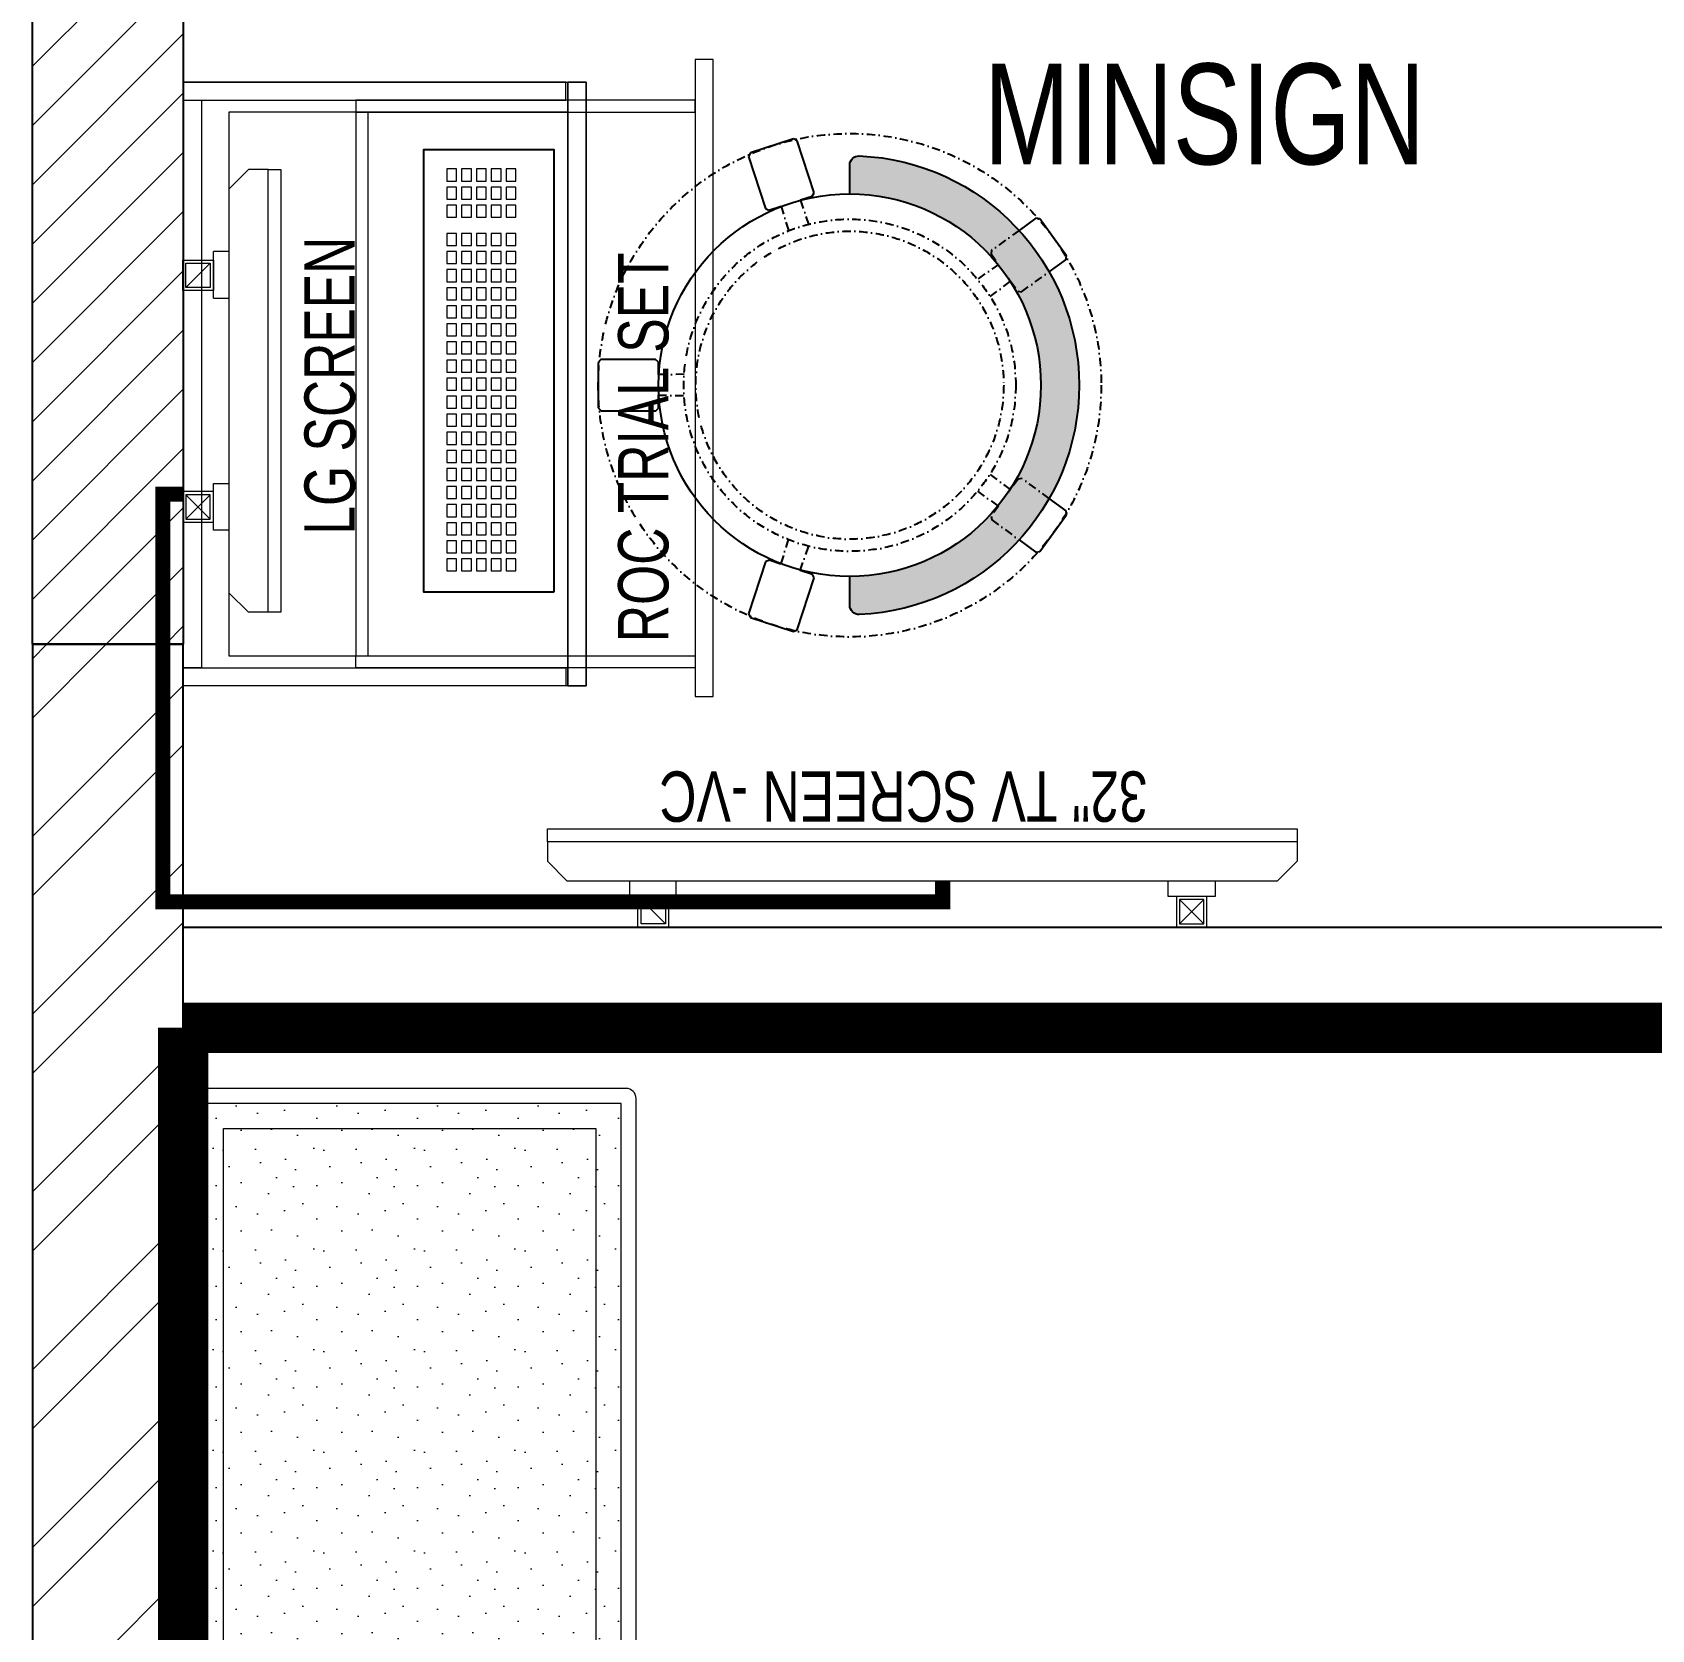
# Model space of a CAD drawing. Header units: feet. Extents: x 2547226 to 2555095, y -6061669 to -6045180.
# Drawn here: x 2547226 to 2548835, y -6049509 to -6047922 of the extents above; entities that cross this region are included whole.
import ezdxf

# ---------------------------------------------------------------- set-up
doc = ezdxf.new("R2010")
doc.units = ezdxf.units.FT
doc.header["$LTSCALE"] = 33
doc.header["$MEASUREMENT"] = 0
for name, pattern in [('ACAD_ISO03W100', [30, 12, -18]), ('DASHDOT2', [0.5, 0.25, -0.125, 0, -0.125]), ('HIDDEN', [9.524999999999995, 6.349999999999997, -3.174999999999998]), ('HIDDEN2', [4.7624999999999975, 3.174999999999998, -1.587499999999999])]:
    doc.linetypes.add(name, pattern=pattern)
doc.layers.add('A-WALL', color=1, linetype='Continuous')
for name, color, linetype, lineweight in [('Floor-Unit', 1, 'Continuous', 13), ('HATCH', 9, 'Continuous', 9), ('LENS-DIM', 252, 'Continuous', 5), ('LENS-FURNITURE', 13, 'Continuous', 9), ('LENS-HATCH', 251, 'Continuous', 5), ('LENS-PARTITION', 21, 'Continuous', 25), ('LENS-TEXT', 31, 'Continuous', 5), ('LENS_PARTITION', 21, 'Continuous', 25), ('LENS_TEXT', 31, 'Continuous', 5), ('LK-EQPMT', 3, 'Continuous', 18), ('LK-FF&E FLOOR', 1, 'Continuous', 9), ('LK-MIRROR', 133, 'Continuous', 13), ('LN-ELEVATION-1', 81, 'Continuous', 25), ('LN-ELEVATION-2', 103, 'Continuous', 20), ('LN-ELEVATION-5', 167, 'Continuous', 5), ('LN-HATCH', 251, 'Continuous', 0), ('PLANO-CARPET', 3, 'Continuous', 18), ('TV', 92, 'Continuous', 18), ('WALL', 7, 'Continuous', 30)]:
    doc.layers.add(name, color=color, linetype=linetype, lineweight=lineweight)
doc.styles.get("Standard").update_dxf_attribs({"font": 'GILC____.TTF'})

# ---------------------------------------------------------------- blocks, each defined once
blk = doc.blocks.new('2 seater bench')
at = {"layer": 'LENS-HATCH', "lineweight": 0}
h = blk.add_hatch(dxfattribs=at)
h.set_pattern_fill('STIP1', color=177, scale=100, angle=269.9999999999999, pattern_type=2)
h.set_pattern_definition([(270, (6617251.078707985, -170421.6063060569), (100, -1.516e-13), [0, -100]), (270, (6617235.078707984, -170433.6063060569), (100, -1.516e-13), [0, -100]), (270, (6617211.078707985, -170428.6063060569), (100, -1.516e-13), [0, -100]), (270, (6617188.078707985, -170463.6063060569), (100, -1.516e-13), [0, -100]), (270, (6617224.078707985, -170460.6063060569), (100, -1.516e-13), [0, -100]), (270, (6617248.078707985, -170487.6063060569), (100, -1.516e-13), [0, -100]), (270, (6617255.078707985, -170452.6063060569), (100, -1.516e-13), [0, -100]), (270, (6617214.078707985, -170494.6063060569), (100, -1.516e-13), [0, -100]), (270, (6617182.078707985, -170489.6063060569), (100, -1.516e-13), [0, -100]), (270, (6617167.078707985, -170415.6063060568), (100, -1.516e-13), [0, -100]), (270, (6617187.078707985, -170433.6063060569), (100, -1.516e-13), [0, -100]), (270, (6617168.078707984, -170447.6063060569), (100, -1.516e-13), [0, -100]), (270, (6617232.078707985, -170508.6063060569), (100, -1.516e-13), [0, -100]), (270, (6617207.078707984, -170476.6063060568), (100, -1.516e-13), [0, -100]), (270, (6617240.078707984, -170468.6063060569), (100, -1.516e-13), [0, -100]), (270, (6617231.078707984, -170485.6063060569), (100, -1.516e-13), [0, -100]), (270, (6617204.078707985, -170449.6063060568), (100, -1.516e-13), [0, -100]), (270, (6617258.078707984, -170477.6063060569), (100, -1.516e-13), [0, -100]), (270, (6617199.078707984, -170508.6063060569), (100, -1.516e-13), [0, -100]), (270, (6617169.078707985, -170505.6063060569), (100, -1.516e-13), [0, -100])])
h.paths.add_polyline_path([(585, 210), (0, 210), (0, -210), (585, -210)])
h.paths.add_polyline_path([(0, 245), (0, -210)])
h.paths.add_polyline_path([(-585, 210), (0, 210), (0, -210), (-585, -210)])
at = {"layer": 'LN-ELEVATION-2', "ltscale": 0.5}
for points in [[(-585, 210), (0, 210), (0, -210), (-585, -210)], [(585.0000000009313, 210), (0, 210), (0, -210), (585.0000000009313, -210)]]:
    blk.add_lwpolyline(points, close=True, dxfattribs=at)
at = {"layer": 'LN-ELEVATION-5', "ltscale": 0.5}
blk.add_lwpolyline([(590, 225), (-590, 225, 0.4142135623730951), (-600, 215), (-600, -215, 0.4142135623730951), (-590, -225), (590, -225, 0.4142135623730951), (600, -215), (600, 215, 0.4142135623730951)], format="xyb", close=True, dxfattribs=at)
blk.add_lwpolyline([(585, 210), (-585, 210), (-585, -210), (585, -210)], close=True, dxfattribs=at)
at = {"layer": 'LN-ELEVATION-5', "linetype": 'HIDDEN2', "ltscale": 11}
blk.add_lwpolyline([(-560, 185), (560.0000000009313, 185), (560.0000000009313, -185), (-560, -185)], close=True, dxfattribs=at)
blk = doc.blocks.new('A$C786b5c82')
at = {"layer": 'LN-HATCH'}
h = blk.add_hatch(dxfattribs=at)
h.set_pattern_fill('ANSI32', color=256, scale=333, angle=180)
h.set_pattern_definition([(225, (-6866470.763803284, 5280949.638979028), (88.29995930067012, -88.29995930067015), []), (225, (-6866529.630442719, 5280949.638979028), (88.29995930067012, -88.29995930067015), [])])
h.paths.add_polyline_path([(-5111.05770197697, 5066.68575985916), (-5261.057701976969, 5066.68575985916), (-5261.057701976969, -6897.042463134974), (-5111.057701976038, -6897.042463134974), (-5111.057701984421, -2477.321208780632)])
h.paths.add_polyline_path([(-5111.05770197697, 8267.173564737663), (-5261.057701976969, 8267.173564737663), (-5261.057701976969, 6362.121299929917), (-5111.05770197697, 6362.121299929917)])
h.paths.add_polyline_path([(-1466.057702006772, 8417.173564739525), (-5261.057701976969, 8417.173564739525), (-5261.057701976969, 8267.173564737663), (-5111.05770197697, 8267.173564737663), (-1466.05770197697, 8267.173564737663)])
h.paths.add_polyline_path([(197.6879426445812, 8417.173564739525), (-818.3399319220335, 8417.173564739525), (-818.3399319220335, 8267.173564739525), (197.6879426445812, 8267.173564739525)])
h.paths.add_polyline_path([(2356.747176098637, 8417.173564739525), (553.2976987324655, 8417.173564739525), (553.2976987417787, 8267.173564739525), (2356.747176093981, 8267.173564739525)])
h.paths.add_polyline_path([(1747.130451356992, 6870.135237213225), (324.691426968202, 6870.135237211361), (324.691426968202, 8140.170080419629), (197.6879426445812, 8140.170080419629), (197.6879426445812, 6743.131752893329), (1747.130451356992, 6743.131752893329)])
h.paths.add_polyline_path([(2608.349963551388, 8063.967989826576), (2458.349963551388, 8063.967989826576), (2458.349963551388, 6743.131752893329), (2458.349963551388, 5193.689244182781), (2608.349963551388, 5193.689244182781)])
h.paths.add_polyline_path([(2428.942298045382, 4914.281578676775), (2178.942298045382, 4914.281578676775), (2178.942298045382, 1612.190986342728), (2428.942298045382, 1612.190986342728)])
h.paths.add_polyline_path([(2428.942298045382, 1256.581230245531), (2178.942298045382, 1256.581230245531), (2178.942298045382, -1994.707968361676), (2428.942298045382, -1994.707968361676)])
h.paths.add_polyline_path([(2428.942298045382, -2350.317724458873), (2178.942298045382, -2350.317724458873), (2178.942298045382, -4280.770686130971), (2428.942298045382, -4280.770686130971)])
h.paths.add_polyline_path([(2428.942298045382, -4534.777654772624), (2178.942298045382, -4534.777654772624), (2178.942298045382, -6617.634797628969), (2428.942298045382, -6617.634797628969)])
h = blk.add_hatch(dxfattribs=at)
h.set_pattern_fill('ANSI31', color=256, scale=333, angle=180)
h.set_pattern_definition([(225, (-6866470.763803284, 5280949.638979028), (29.43331976689004, -29.43331976689005), [])])
h.paths.add_polyline_path([(-5111.05770197697, 6362.121299929917), (-5211.05770197697, 6362.121299929917), (-5211.05770197697, 5066.68575985916), (-5111.05770197697, 5066.68575985916)])
h.paths.add_polyline_path([(-5211.05770197697, 6362.121299929917), (-5261.057701976969, 6362.121299929917), (-5261.057701976969, 5066.68575985916), (-5211.05770197697, 5066.68575985916)])
at = {"layer": 'A-WALL'}
for p, q in [((-5261.057701976969, 5066.68575985916, 1804.966150034001), (-5261.057701976969, -6897.042463134974, 1804.966150034001)), ((-5111.057701984421, -2477.321208780632, 1804.966150034001), (-5111.05770197697, 5066.68575985916, 1804.966150034001))]:
    blk.add_line(p, q, dxfattribs=at)
at = {"layer": 'A-WALL', "elevation": 1804.966150034001}
blk.add_lwpolyline([(-5261.057701976969, 6362.121299929917), (-5111.05770197697, 6362.121299929917), (-5111.05770197697, 5066.68575985916), (-5261.057701976969, 5066.68575985916)], close=True, dxfattribs=at)
at = {"layer": 'WALL'}
blk.add_line((-5111.05770197697, 5066.68575985916, 1804.966150034001), (-5261.057701976969, 5066.68575985916, 1804.966150034001), dxfattribs=at)
blk = doc.blocks.new('TRIAL SET ROC')
at = {"layer": 'LENS-DIM', "ltscale": 0.5}
for points in [[(-400.3652351796627, -364.3162249757442), (-430.3652351796626, -364.3162249757442)], [(169.6347648203373, -364.3162249757442), (139.6347648203373, -364.3162249757442)]]:
    blk.add_lwpolyline(points, dxfattribs=at)
at = {"layer": 'LENS-FURNITURE'}
blk.add_lwpolyline([(-430.3652351796626, 18), (169.6347648203373, 18), (169.6347648203373, -382.3162249757443), (-430.3652351796626, -382.3162249757443)], close=True, dxfattribs=at)
at = {"layer": 'LENS-FURNITURE', "color": 146}
for points in [[(-412.3652351796627, -153.6065521437457), (-400.3652351796627, -153.6065521437457), (-400.3652351796628, -490.6065521437458), (-412.3652351796627, -490.6065521437458)], [(139.6347648203373, -153.6065521437458), (-400.3652351796627, -153.6065521437457), (-400.3652351796627, -165.6065521437457), (139.6347648203373, -165.6065521437458)], [(151.6347648203373, -153.6065521437458), (139.6347648203373, -153.6065521437458), (139.6347648203372, -490.6065521437458), (151.6347648203373, -490.6065521437458)], [(192.1347648203373, -490.6065521437458), (-440.8652351796627, -490.6065521437458), (-440.8652351796627, -508.6065521437458), (192.1347648203373, -508.6065521437458)]]:
    blk.add_lwpolyline(points, close=True, dxfattribs=at)
at = {"layer": 'LN-ELEVATION-2'}
for points in [[(-430.3652351796626, 18), (-412.3652351796627, 18), (-412.3652351796627, -362.3162249757442), (-430.3652351796626, -362.3162249757442)], [(-412.3652351796627, 18), (151.6347648203373, 18), (151.6347648203373, 0), (-412.3652351796627, 0)], [(169.6347648203373, 18), (151.6347648203373, 18), (151.6347648203373, -362.3162249757442), (169.6347648203373, -362.3162249757442)], [(169.6347648203373, -364.3162249757442), (-430.3652351796626, -364.3162249757442), (-430.3652351796626, -382.3162249757443), (169.6347648203373, -382.3162249757443)], [(169.6347648203373, -382.3162249757443), (-430.3652351796626, -382.3162249757443), (-430.3652351796626, -364.3162249757442), (169.6347648203373, -364.3162249757442)]]:
    blk.add_lwpolyline(points, close=True, dxfattribs=at)
at = {"layer": 'LN-ELEVATION-2', "linetype": 'HIDDEN', "ltscale": 100}
blk.add_lwpolyline([(-400.3652351796627, -364.3162249757442), (139.6347648203373, -364.3162249757442), (139.6347648203373, -27.35909500904381), (-400.3652351796627, -27.35909500904381)], close=True, dxfattribs=at)
at = {"insert": (-386.8645105547048, -414.1468168679739), "char_height": 50, "attachment_point": 1}
blk.add_mtext_dynamic_manual_height_columns('ROC TRIAL SET', width=625.228464345434, gutter_width=500, heights=[0], dxfattribs=at)
blk = doc.blocks.new('*U24')
at = {"layer": 'LK-EQPMT', "ltscale": 12}
blk.add_lwpolyline([(5.986879315214991, 4.914598100478997), (-5.986879315214991, 4.914598100478997), (-5.986879315214991, -4.914598100478997), (5.986879315214991, -4.914598100478997)], close=True, dxfattribs=at)
blk = doc.blocks.new('*U25')
at = {"color": 0, "linetype": 'ByBlock', "lineweight": -2}
for p in [(0, 0), (17.96063794564497, 0), (35.92127589128995, 0), (53.88191383693492, 0), (71.8425517825799, 0), (89.80318972822487, 0), (107.7638276738698, 0), (125.7244656195148, 0), (143.6851035651598, 0), (161.6457415108048, 0), (179.6063794564497, 0), (197.5670174020947, 0), (215.5276553477397, 0), (233.4882932933847, 0), (251.4489312390296, 0), (269.4095691846746, 0), (287.3702071303196, 0), (305.3308450759646, 0), (323.2914830216096, 0), (-9e-16, -14.74379430143699), (17.96063794564497, -14.74379430143699), (35.92127589128995, -14.74379430143699), (53.88191383693492, -14.74379430143699), (71.8425517825799, -14.74379430143699), (89.80318972822487, -14.74379430143699), (107.7638276738698, -14.74379430143699), (125.7244656195148, -14.74379430143699), (143.6851035651598, -14.74379430143699), (161.6457415108048, -14.74379430143699), (179.6063794564497, -14.74379430143699), (197.5670174020947, -14.74379430143699), (215.5276553477397, -14.74379430143699), (233.4882932933847, -14.74379430143699), (251.4489312390296, -14.74379430143699), (269.4095691846746, -14.74379430143699), (287.3702071303196, -14.74379430143699), (305.3308450759646, -14.74379430143699), (323.2914830216096, -14.74379430143699), (-1.8e-15, -29.48758860287398), (17.96063794564497, -29.48758860287398), (35.92127589128995, -29.48758860287398), (53.88191383693492, -29.48758860287398), (71.8425517825799, -29.48758860287398), (89.80318972822487, -29.48758860287398), (107.7638276738698, -29.48758860287398), (125.7244656195148, -29.48758860287398), (143.6851035651598, -29.48758860287398), (161.6457415108048, -29.48758860287398), (179.6063794564497, -29.48758860287398), (197.5670174020947, -29.48758860287398), (215.5276553477397, -29.48758860287398), (233.4882932933847, -29.48758860287398), (251.4489312390296, -29.48758860287398), (269.4095691846746, -29.48758860287398), (287.3702071303196, -29.48758860287398), (305.3308450759646, -29.48758860287398), (323.2914830216096, -29.48758860287398), (-2.7e-15, -44.23138290431096), (17.96063794564497, -44.23138290431096), (35.92127589128995, -44.23138290431096), (53.88191383693492, -44.23138290431096), (71.8425517825799, -44.23138290431096), (89.80318972822487, -44.23138290431096), (107.7638276738698, -44.23138290431096), (125.7244656195148, -44.23138290431096), (143.6851035651598, -44.23138290431096), (161.6457415108048, -44.23138290431096), (179.6063794564497, -44.23138290431096), (197.5670174020947, -44.23138290431096), (215.5276553477397, -44.23138290431096), (233.4882932933847, -44.23138290431096), (251.4489312390296, -44.23138290431096), (269.4095691846746, -44.23138290431096), (287.3702071303196, -44.23138290431096), (305.3308450759646, -44.23138290431096), (323.2914830216096, -44.23138290431096), (-3.6e-15, -58.97517720574795), (17.96063794564497, -58.97517720574795), (35.92127589128994, -58.97517720574795), (53.88191383693492, -58.97517720574795), (71.8425517825799, -58.97517720574795), (89.80318972822487, -58.97517720574795), (107.7638276738698, -58.97517720574795), (125.7244656195148, -58.97517720574795), (143.6851035651598, -58.97517720574795), (161.6457415108048, -58.97517720574795), (179.6063794564497, -58.97517720574795), (197.5670174020947, -58.97517720574795), (215.5276553477397, -58.97517720574795), (233.4882932933847, -58.97517720574795), (251.4489312390296, -58.97517720574795), (269.4095691846746, -58.97517720574795), (287.3702071303196, -58.97517720574795), (305.3308450759646, -58.97517720574795), (323.2914830216096, -58.97517720574795)]:
    blk.add_blockref('*U24', p, dxfattribs=at)
blk = doc.blocks.new('*U22')
at = {"layer": 'LK-EQPMT', "ltscale": 12}
blk.add_lwpolyline([(5.986879315214991, 4.914598100478997), (-5.986879315214991, 4.914598100478997), (-5.986879315214991, -4.914598100478997), (5.986879315214991, -4.914598100478997)], close=True, dxfattribs=at)
blk = doc.blocks.new('*U23')
at = {"color": 0, "linetype": 'ByBlock', "lineweight": -2}
for p in [(0, 0), (17.96063794564497, 0), (35.92127589128995, 0), (-9e-16, -14.74379430143699), (17.96063794564497, -14.74379430143699), (35.92127589128995, -14.74379430143699), (-1.8e-15, -29.48758860287398), (17.96063794564497, -29.48758860287398), (35.92127589128995, -29.48758860287398), (-2.7e-15, -44.23138290431096), (17.96063794564497, -44.23138290431096), (35.92127589128995, -44.23138290431096), (-3.6e-15, -58.97517720574795), (17.96063794564497, -58.97517720574795), (35.92127589128994, -58.97517720574795)]:
    blk.add_blockref('*U22', p, dxfattribs=at)
blk = doc.blocks.new('*U17')
at = {"ltscale": 12}
blk.add_lwpolyline([(8.040144996717572, 2.91038e-11), (8.040144996717572, 129.0940371821052), (448.0401449967176, 129.0940371821052), (448.0401449967176, 2.91038e-11)], close=True, dxfattribs=at)
for name, p in [('*U25', (35.16895717114949, 101.6202952143818)), ('*U23', (386.6121428576974, 101.6202952143818))]:
    blk.add_blockref(name, p)
blk = doc.blocks.new('CLINIC SCREEN')
at = {"layer": 'TV'}
for p, q in [((-103.1090284836336, 42.85441964946222), (-127.4114311772946, 18.55201695591665)), ((-127.4114311772946, 42.85441964946222), (-103.1090284836336, 18.55201695591665)), ((102.7052824410566, 42.85441964946222), (127.007685134602, 18.55201695591665))]:
    blk.add_line(p, q, dxfattribs=at)
at = {"layer": 'TV', "ltscale": 12}
for p, q in [((-220.0000000000082, -19.41163062257681), (-200.5883693773149, 0)), ((200.5883693773149, 0), (-200.5883693773149, 0)), ((-138.5315413423604, 0), (-138.5315413423604, 15.514207008644)), ((-138.5315413423604, 15.514207008644), (-91.98892031613741, 15.514207008644)), ((-91.98892031613741, 15.514207008644), (-91.98892031613741, 0)), ((91.98892031610741, 15.514207008644), (91.98892031610741, 0)), ((91.98892031610741, 15.514207008644), (138.5315413423595, 15.514207008644)), ((138.5315413423595, 0), (138.5315413423595, 15.514207008644)), ((219.9999999999918, -19.41163062257681), (200.5883693773149, 0)), ((-220.0000000000082, -38.82326124538668), (-220.0000000000082, -19.41163062257681)), ((219.9999999999918, -38.82326124538668), (219.9999999999918, -19.41163062257681))]:
    blk.add_line(p, q, dxfattribs=at)
at = {"layer": 'TV'}
for points in [[(-130.4492315140169, 15.51421661919448), (-100.0712281470269, 15.51421661919448), (-100.0712281470269, 45.89221998606814), (-130.4492315140169, 45.89221998606814)], [(-127.4114311772946, 18.55201695591665), (-103.1090284836336, 18.55201695591665), (-103.1090284836336, 42.85441964946222), (-127.4114311772946, 42.85441964946222)], [(130.0454854713243, 15.51421661919448), (99.66748210433435, 15.51421661919448), (99.66748210433435, 45.89221998606814), (130.0454854713243, 45.89221998606814)], [(127.007685134602, 18.55201695591665), (102.7052824410566, 18.55201695591665), (102.7052824410566, 42.85441964946222), (127.007685134602, 42.85441964946222)]]:
    blk.add_lwpolyline(points, close=True, dxfattribs=at)
at = {"layer": 'TV', "ltscale": 12}
blk.add_lwpolyline([(-220.0000000000082, -51.71278328332107), (-220.0000000000082, -38.82326124538668), (219.9999999999918, -38.82326124538668), (219.9999999999918, -51.71278328332107)], close=True, dxfattribs=at)
at = {"layer": 'Floor-Unit', "color": 0, "ltscale": 2, "insert": (5.199680584678389, -100.4085774972336), "char_height": 50, "attachment_point": 5}
blk.add_mtext_dynamic_manual_height_columns('LG SCREEN', width=466.4796511627907, gutter_width=12.5, heights=[0], dxfattribs=at)
blk = doc.blocks.new('32INCH VC FOR CLINIC')
at = {"layer": 'LK-EQPMT'}
for p, q in [((116.8909715171903, 152.5672029328125), (92.58856882341206, 128.264800239267)), ((92.58856882341206, 152.5672029328125), (116.8909715171903, 128.264800239267)), ((627.7052824404091, 152.5672029328125), (652.0076851341872, 128.264800239267))]:
    blk.add_line(p, q, dxfattribs=at)
at = {"layer": 'LK-EQPMT', "ltscale": 12}
for p, q in [((81.46845865808427, 109.7127832833503), (81.46845865808427, 125.2269902919943)), ((81.46845865808427, 125.2269902919943), (128.0110796838999, 125.2269902919943)), ((128.0110796838999, 125.2269902919943), (128.0110796838999, 109.7127832833503)), ((616.9889203161001, 125.2269902919943), (616.9889203161001, 109.7127832833503)), ((616.9889203161001, 125.2269902919943), (663.5315413419156, 125.2269902919943)), ((663.5315413419156, 109.7127832833503), (663.5315413419156, 125.2269902919943)), ((0, 90.30115266077335), (19.41163062304258, 109.7127832833503)), ((725.5883693769574, 109.7127832833503), (19.41163062304258, 109.7127832833503)), ((745, 90.30115266077335), (725.5883693769574, 109.7127832833503)), ((0, 70.88952203796362), (0, 90.30115266077335)), ((745, 70.88952203796362), (745, 90.30115266077335))]:
    blk.add_line(p, q, dxfattribs=at)
at = {"layer": 'LK-EQPMT'}
for points in [[(89.55076848529278, 125.2269999025447), (119.9287718534469, 125.2269999025447), (119.9287718534469, 155.6050032694184), (89.55076848529278, 155.6050032694184)], [(92.58856882341206, 128.264800239267), (116.8909715171903, 128.264800239267), (116.8909715171903, 152.5672029328125), (92.58856882341206, 152.5672029328125)], [(655.0454854704439, 125.2269999025447), (624.6674821041522, 125.2269999025447), (624.6674821041522, 155.6050032694184), (655.0454854704439, 155.6050032694184)], [(652.0076851341872, 128.264800239267), (627.7052824404091, 128.264800239267), (627.7052824404091, 152.5672029328125), (652.0076851341872, 152.5672029328125)]]:
    blk.add_lwpolyline(points, close=True, dxfattribs=at)
at = {"layer": 'LK-EQPMT', "ltscale": 12}
blk.add_lwpolyline([(0, 58.0000000000291), (0, 70.88952203796362), (745, 70.88952203796362), (745, 58.0000000000291)], close=True, dxfattribs=at)
at = {"layer": 'LENS-TEXT', "color": 0, "ltscale": 2, "insert": (391.1996805854142, 25.6359011628374), "char_height": 50, "attachment_point": 5}
blk.add_mtext_dynamic_manual_height_columns('32" TV SCREEN -VC', width=466.4796511627907, gutter_width=12.5, heights=[0], dxfattribs=at)
blk = doc.blocks.new('DR STOOL')
at = {"layer": 'HATCH'}
h = blk.add_hatch(dxfattribs=at)
h.set_pattern_fill('ANSI36', color=250, angle=-90.00000000000001)
h.set_pattern_definition([(315, (-227.8099174643867, 917.3997257252777), (6.173926083235043, -1.683798022700468), [7.9375, -1.587499999999999, 0, -1.587499999999999])])
edge = h.paths.add_edge_path()
edge.add_line((-190.0000000041909, 4.511094e-10), (-218.6899174675346, 4.511094e-10))
edge.add_arc((-218.6899174670689, 9.120000000388245), 9.119999999940092, 177.6119845363388, 269.9999999996136, ccw=False)
edge.add_arc((-1.8626451e-09, 3.565219e-10), 228.000000002257, 2.3880154632688004, 177.6119845367313, ccw=False)
edge.add_arc((218.6899174633436, 9.120000000497384), 9.120000000051716, -90.00000000034493, 2.3880154629299, ccw=False)
edge.add_line((218.6899174633436, 4.511094e-10), (190, 4.511094e-10))
edge.add_arc((-1.8626451e-09, 4.511094e-10), 190.000000001979, -1.27e-14, 180)
at = {"layer": 'LN-ELEVATION-1', "color": 1, "ltscale": 100}
for p, q in [((-128.6221585394814, 215.4841044476634), (-165.2704676063731, 189.0243927398114)), ((-124.7228340068832, 214.8545704018979), (-128.6221585394814, 215.4841044476634)), ((-112.6981821293011, 198.1996966340157), (-124.7228340068832, 214.8545704018979)), ((124.7553772013634, 214.9803744515593), (112.5488144652918, 198.2845540212292)), ((128.7014972954057, 215.5933048763618), (124.7553772013634, 214.9803744515593)), ((128.7014972954057, 215.5933048763618), (124.7553772013634, 214.9803744515593)), ((165.1911288509145, 188.915192311113), (128.7014972954057, 215.5933048763618)), ((165.1911288509145, 188.915192311113), (128.7014972954057, 215.5933048763618)), ((-165.2704676063731, 189.0243927398114), (-165.9069543029182, 185.0820035930228)), ((-165.9069543029182, 185.0820035930228), (-153.8003208162263, 168.3135803133482)), ((153.6734594982117, 168.4294150282658), (165.7973639420234, 185.0121775862135)), ((165.7973639420234, 185.0121775862135), (165.1911288509145, 188.915192311113)), ((165.7973639420234, 185.0121775862135), (165.1911288509145, 188.915192311113)), ((-191.2928382232785, -35.45407700946089), (-242.9550312487409, -52.24013893969095)), ((-187.9259491492994, -37.1695928365807), (-191.2928382232785, -35.45407700946089)), ((-184.1424400564283, -48.81403796559607), (-187.9259491492994, -37.1695928365807)), ((188.0651108901948, -36.96233201187715), (184.0504167033359, -49.19388854173303)), ((191.3981811110861, -35.27656588272658), (188.0651108901948, -36.96233201187715)), ((243.0100176925771, -52.21682526778022), (191.3981811110861, -35.27656588272658)), ((-242.9550312487409, -52.24013893969095), (-244.7482102331705, -55.75945052818861)), ((-244.7482102331705, -55.75945052818861), (-230.7800458371639, -98.74904560100549)), ((230.715890809428, -98.7280946081737), (244.8123673382215, -55.78040257930116)), ((244.8123673382215, -55.78040257930116), (243.0100176925771, -52.21682526778022)), ((-173.8639617776498, -80.4479453730819), (-177.8421125086024, -68.2044548037811)), ((-175.5596735184081, -83.7759667420105), (-173.8639617776498, -80.4479453730819)), ((177.6922140880488, -68.56540505095472), (173.8739495249465, -80.1985000452405)), ((173.8739495249465, -80.1985000452405), (175.5794035866856, -83.5704969359358)), ((-227.2218665438704, -100.5620286722478), (-175.5596735184081, -83.7759667420105)), ((175.5794035866856, -83.5704969359358), (227.1912401677109, -100.5107563209894)), ((-230.7800458371639, -98.74904560100549), (-227.2218665438704, -100.5620286722478)), ((227.1912401677109, -100.5107563209894), (230.715890809428, -98.7280946081737)), ((-22.72193054761737, -190.2142363802995), (-25.39390889601782, -192.886214728569)), ((-25.39390889601782, -192.886214728569), (-25.39390889601782, -247.2070584567482)), ((-10.47823652112856, -190.2142363802995), (-22.72193054761737, -190.2142363802995)), ((22.78362171910703, -190.2142363802995), (9.910054048988968, -190.2142363802995)), ((25.42475448176265, -192.8553691428751), (22.78362171910703, -190.2142363802995)), ((25.42475448176265, -247.1762128710543), (25.42475448176265, -192.8553691428751)), ((-25.39390889601782, -247.2070584567482), (-22.60096735274419, -250)), ((-22.60096735274419, -250), (22.60096735274419, -250)), ((22.60096735274419, -250), (25.42475448176265, -247.1762128710543))]:
    blk.add_line(p, q, dxfattribs=at)
at = {"layer": 'LN-ELEVATION-1', "linetype": 'DASHDOT2'}
for p, q in [((-92.92521573789418, 170.8129362839827), (-112.6981821293011, 198.1996966340157)), ((112.5488144652918, 198.2845540212292), (92.69529851106927, 171.1294289919315)), ((-153.8003208162263, 168.3135803133482), (-134.1093360339291, 141.0403694751003)), ((-103.4542870586738, 159.9154408004979), (-93.52748446213081, 167.0824927485227)), ((-93.52748446213081, 167.0824927485227), (-92.92521573789418, 170.8129362839827)), ((92.69529851106927, 171.1294289919315), (93.26858203159645, 167.4385604566923)), ((93.26858203159645, 167.4385604566923), (103.6608748426661, 159.8406005539291)), ((133.7372852512635, 141.1612321265929), (153.6734594982117, 168.4294150282658)), ((-130.4219571123831, 140.4450534014686), (-119.9844727469608, 147.9808124662595)), ((-119.9844727469608, 147.9808124662595), (-105.3687285655178, 126.9741353208374)), ((-88.15393704269081, 139.4771787207864), (-103.4542870586738, 159.9154408004979)), ((103.6608748426661, 159.8406005539291), (88.19885099539533, 139.4487815762331)), ((105.4096150295809, 126.94019481352), (120.1194891873747, 147.8074627162714)), ((120.1194891873747, 147.8074627162714), (130.0033113472163, 140.5812532722048)), ((-134.1093360339291, 141.0403694751003), (-130.4219571123831, 140.4450534014686)), ((130.0033113472163, 140.5812532722048), (133.7372852512635, 141.1612321265929)), ((-159.954806596972, -40.49024384317454), (-184.1424400564283, -48.81403796559607)), ((184.0504167033359, -49.19388854173303), (159.8786162491887, -40.79004861696012)), ((-177.8421125086024, -68.2044548037811), (-153.4148110738024, -60.73628028803068)), ((153.3006618716754, -61.02382378749462), (177.6922140880488, -68.56540505095472)), ((-10.92024635523557, -164.6382343793375), (-10.47823652112856, -190.2142363802995)), ((9.910054048988968, -190.2142363802995), (10.35584833659231, -164.674698740353))]:
    blk.add_line(p, q, dxfattribs=at)
at = {"layer": 'LN-ELEVATION-1', "color": 1, "ltscale": 100}
blk.add_lwpolyline([(-190.0000000023283, 0), (-218.6899174656719, 0, -0.4264743413925903), (-227.8019973598421, 9.5, -0.959166304662544), (227.8019973593764, 9.5, -0.4264743413925903), (218.6899174647406, 0), (190.0000000013969, 0)], format="xyb", dxfattribs=at)
at = {"layer": 'LN-ELEVATION-1', "linetype": 'DASHDOT2'}
for radius in [250, 165, 153]:
    blk.add_circle((0, 0), radius, dxfattribs=at)
at = {"layer": 'LN-ELEVATION-1', "color": 1, "ltscale": 100}
blk.add_circle((0, 0), 190, dxfattribs=at)

msp = doc.modelspace()

# ---------------------------------------------------------------- linework, layer by layer
at = {"color": 13, "linetype": 'ACAD_ISO03W100', "ltscale": 0.01, "const_width": 15, "elevation": 1804.966150034001}
msp.add_lwpolyline([(2547376.043043182, -6048381.003426125), (2547355.683948159, -6048381.003426125), (2547355.683948167, -6048786.059485522), (2548130.683948163, -6048786.059485522), (2548130.683948163, -6048765.167265545)], dxfattribs=at)
at = {"layer": 'LENS-PARTITION', "elevation": 1804.966150034001}
msp.add_lwpolyline([(2548975.929642641, -6048911.059485531), (2547376.043043182, -6048911.059485531), (2547376.043043182, -6048811.05948553), (2548975.929642641, -6048811.05948553)], close=True, dxfattribs=at)
at = {"layer": 'LK-MIRROR', "linetype": 'ACAD_ISO03W100', "ltscale": 0.05, "const_width": 50, "elevation": 1804.966150034001}
for points in [[(2547376.043043182, -6048911.059485531), (2547376.043043182, -6050274.056001211)], [(2547376.043043182, -6048911.059485531), (2548975.929642641, -6048911.059485531)]]:
    msp.add_lwpolyline(points, dxfattribs=at)

# ---------------------------------------------------------------- block references
for name, p, rotation in [('TRIAL SET ROC', (2547394.043043181, -6048141.197982, 1804.966150034001), 90), ('*U17', (2547744.316112801, -6048486.417546172, 1804.966150034001), 90), ('32INCH VC FOR CLINIC', (2548482.94683478, -6048655.454482261, 1804.966150034001), 180)]:
    msp.add_blockref(name, p, dxfattribs=dict(rotation=rotation))
at = {"layer": 'LENS-FURNITURE', "rotation": 270}
msp.add_blockref('DR STOOL', (2548038.356648803, -6048272.707625294, 1804.966150034001), dxfattribs=at)
at = {"layer": 'LENS_PARTITION', "rotation": 90}
msp.add_blockref('CLINIC SCREEN', (2547421.402138188, -6048278.365949379, 1804.966150034001), dxfattribs=at)
at = {"layer": 'LK-FF&E FLOOR', "rotation": 90}
msp.add_blockref('2 seater bench', (2547601.043043181, -6049571.374898512, 1804.966150034001), dxfattribs=at)
at = {"layer": 'PLANO-CARPET', "color": 2}
msp.add_blockref('A$C786b5c82', (2552487.100745158, -6053596.73479243), dxfattribs=at)

# ---------------------------------------------------------------- texts
at = {"layer": 'LENS_TEXT', "linetype": 'Continuous', "ltscale": 3, "insert": (2548390.92341069, -6047920.545775319, 1804.966150034001), "char_height": 100, "attachment_point": 5}
msp.add_mtext_dynamic_manual_height_columns('CLINIC-1 ROC- MINSIGN', width=981.0777469032661, gutter_width=0.9999999999999992, heights=[0], dxfattribs=at)

doc.saveas('drawing.dxf')
